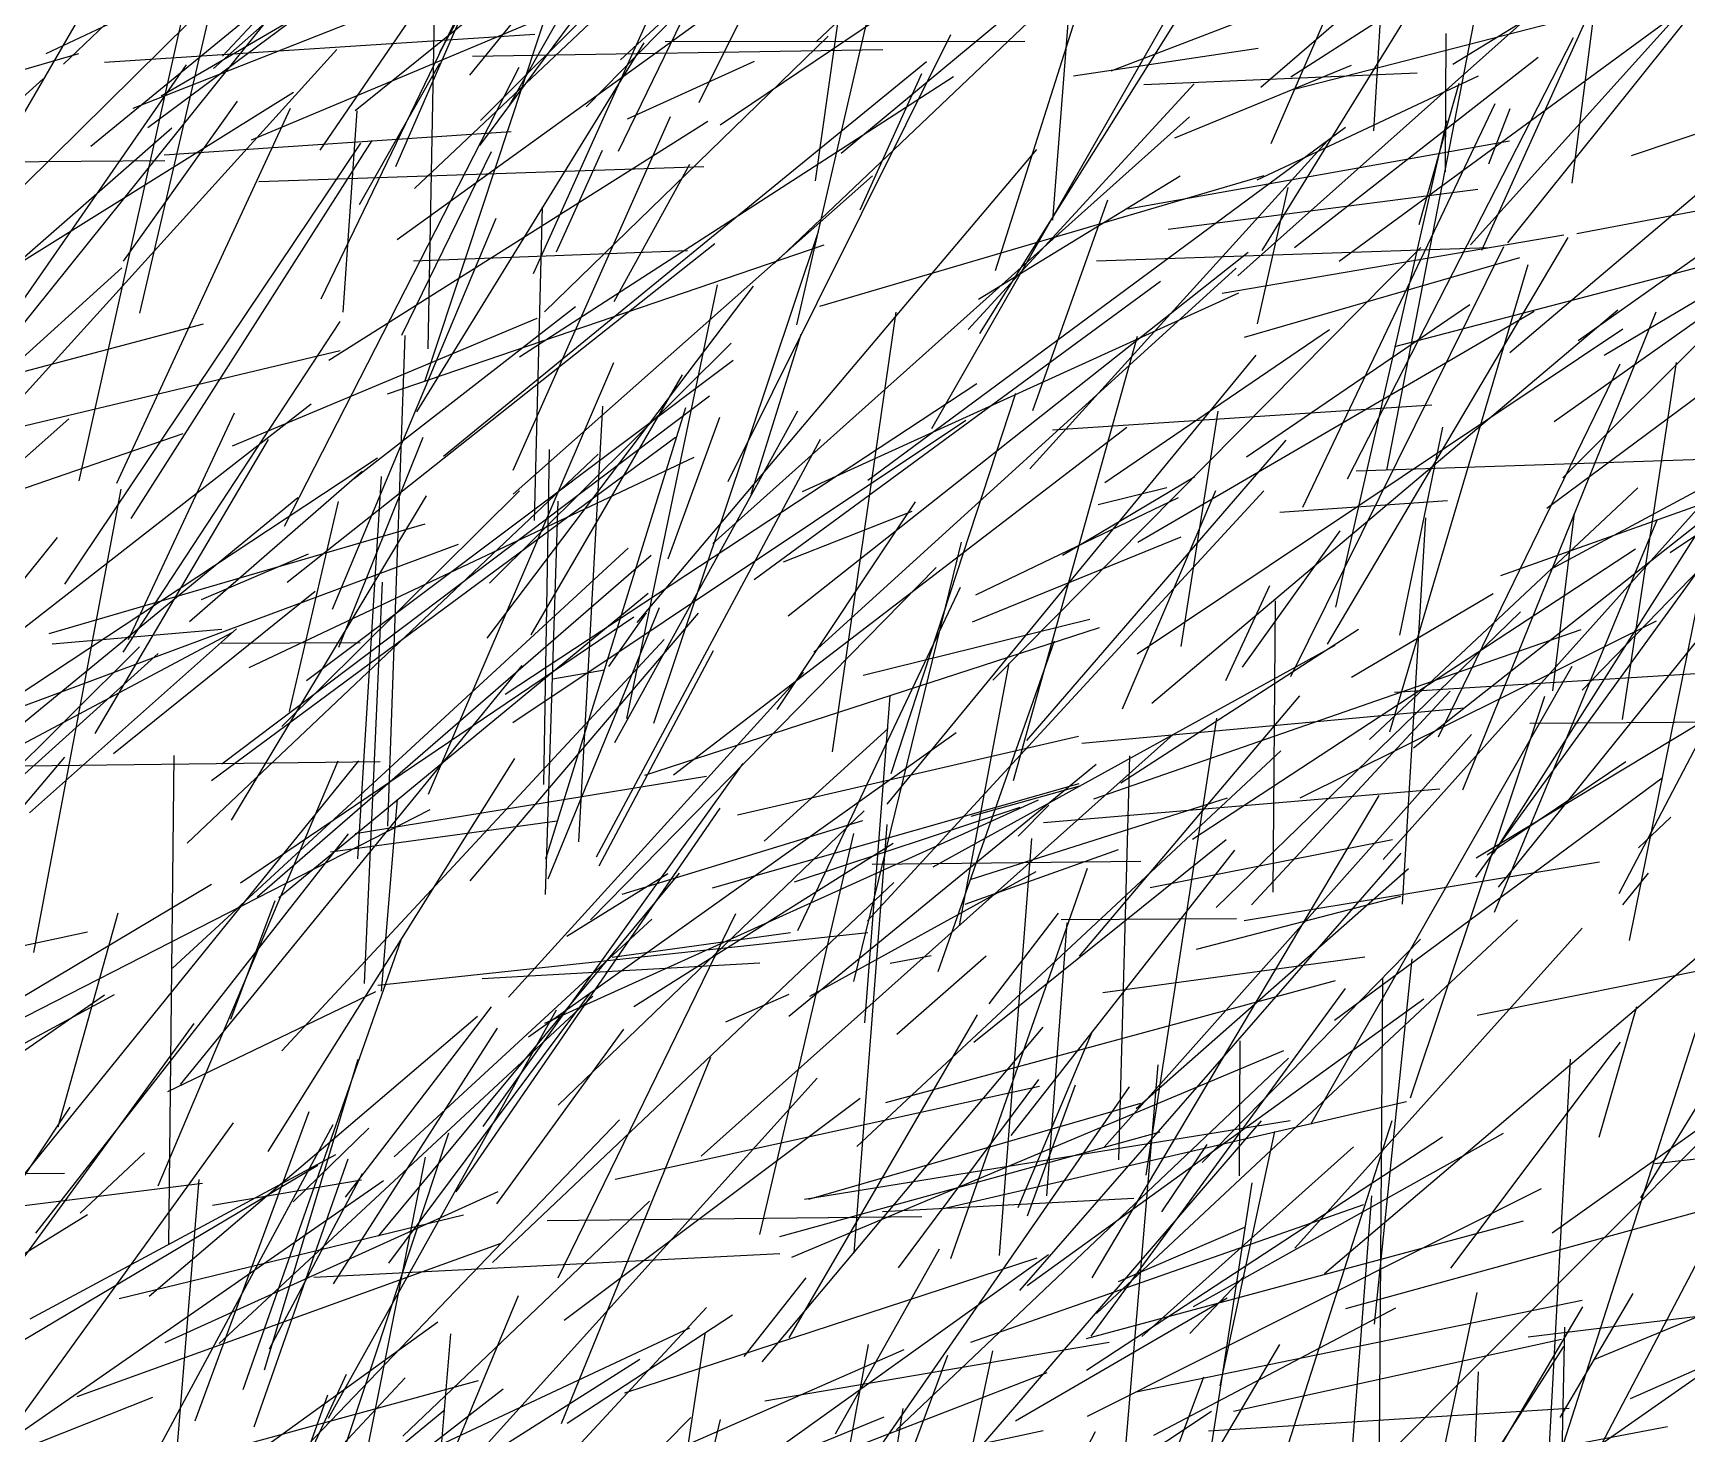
# Model space of a CAD drawing. Header units: metres. Extents: x 0 to 1019, y 0 to 619.
# Drawn here: x 873.8 to 940.7, y 182.3 to 239 of the extents above; entities that cross this region are included whole.
import ezdxf

# ---------------------------------------------------------------- set-up
doc = ezdxf.new("R2010")
doc.units = ezdxf.units.M

msp = doc.modelspace()

# ---------------------------------------------------------------- linework, layer by layer
at = {"color": 40}
for p, q in [((897.532, 237.926), (916.467, 255.454)), ((897.888, 167.243), (901.569, 182.896))]:
    msp.add_line(p, q, dxfattribs=at)
at = {"color": 149}
for p, q in [((890.213, 238.232), (899.221, 254.742)), ((893.442, 225.91), (911.003, 237.249)), ((911.911, 216.271), (920.102, 220.208)), ((879.206, 196.177), (887.624, 200.219)), ((888.147, 189.223), (896.309, 200.168)), ((885.916, 188.39), (892.55, 198.732))]:
    msp.add_line(p, q, dxfattribs=at)
at = {"color": 55}
for p, q in [((874.993, 237.746), (891.247, 253.317)), ((923.945, 204.237), (924.04, 216.029)), ((881.328, 214.311), (886.988, 214.348)), ((886.206, 170.589), (893.398, 187.926))]:
    msp.add_line(p, q, dxfattribs=at)
at = {"color": 134}
for p, q in [((905.415, 233.028), (908.086, 251.833)), ((882.888, 232.998), (900.905, 233.603)), ((917.125, 220.818), (926.221, 227.008))]:
    msp.add_line(p, q, dxfattribs=at)
at = {"color": 249}
for p, q in [((936.039, 232.931), (938.536, 252.24)), ((918.465, 218.399), (934.495, 227.753)), ((899.674, 208.996), (918.023, 223.064)), ((938.095, 203.734), (939.128, 205.006))]:
    msp.add_line(p, q, dxfattribs=at)
at = {"color": 219}
for p, q in [((891.831, 234.456), (904.17, 251.079)), ((885.719, 225.775), (901.056, 235.439)), ((904.455, 189.469), (924.372, 197.835)), ((866.319, 181.933), (885.284, 193.2))]:
    msp.add_line(p, q, dxfattribs=at)
at = {"color": 57}
for p, q in [((923.443, 236.824), (940.319, 251.384)), ((878.406, 235.181), (890.2, 243.986)), ((931.919, 230.434), (943.273, 243.035)), ((898.882, 211.082), (905.541, 230.975)), ((904.119, 217.608), (909.335, 219.664))]:
    msp.add_line(p, q, dxfattribs=at)
at = {"color": 61}
for p, q in [((923.497, 230.209), (935.482, 249.623)), ((897.813, 235.536), (902.951, 237.87))]:
    msp.add_line(p, q, dxfattribs=at)
at = {"color": 138}
for p, q in [((928.007, 235.05), (928.88, 249.473)), ((869.258, 228.645), (877.862, 243.472))]:
    msp.add_line(p, q, dxfattribs=at)
at = {"color": 237}
for p, q in [((932.384, 230.224), (941.108, 249.539)), ((884.285, 191.709), (887.341, 194.689))]:
    msp.add_line(p, q, dxfattribs=at)
at = {"color": 123}
for p, q in [((886.791, 235.874), (902.447, 248.506)), ((932.869, 205.822), (944.627, 224.326))]:
    msp.add_line(p, q, dxfattribs=at)
at = {"color": 137}
msp.add_line((896.145, 236.022), (908.476, 248.628), dxfattribs=at)
at = {"color": 212}
for p, q in [((924.661, 237.237), (942.75, 248.862)), ((881.064, 237.579), (884.571, 240.682)), ((940.011, 217.983), (946.899, 222.641))]:
    msp.add_line(p, q, dxfattribs=at)
at = {"color": 113}
for p, q in [((931.212, 237.749), (948.838, 248.561)), ((876.267, 210.658), (883.288, 222.558)), ((914.004, 191.139), (915.945, 196.441))]:
    msp.add_line(p, q, dxfattribs=at)
at = {"color": 226}
for p, q in [((881.426, 238.077), (890.415, 247.687)), ((887.172, 200.539), (887.891, 216.782)), ((880.311, 182.848), (884.933, 195.364))]:
    msp.add_line(p, q, dxfattribs=at)
at = {"color": 230}
for p, q in [((888.44, 233.601), (894.624, 247.826)), ((872.044, 225.602), (884.899, 241.6)), ((924.82, 189.838), (936.445, 202.778))]:
    msp.add_line(p, q, dxfattribs=at)
at = {"color": 111}
for p, q in [((894.001, 229.282), (902.43, 247.998)), ((932.662, 233.711), (933.526, 235.954)), ((906.971, 200.622), (911.326, 218.406)), ((913.98, 188.321), (930.042, 199.926)), ((883.328, 185.766), (887.089, 192.86))]:
    msp.add_line(p, q, dxfattribs=at)
at = {"color": 112}
for p, q in [((905.45, 238.651), (915.093, 247.803)), ((938.728, 206.038), (940.027, 207.275))]:
    msp.add_line(p, q, dxfattribs=at)
at = {"color": 205}
for p, q in [((912.701, 229.4), (918.487, 247.628)), ((889.748, 226.222), (890.104, 244.968)), ((896.66, 205.309), (901.292, 214.019))]:
    msp.add_line(p, q, dxfattribs=at)
at = {"color": 59}
for p, q in [((874.284, 238.174), (891.605, 246.374)), ((929.491, 195.917), (934.927, 212.169)), ((893.811, 198.388), (911.117, 210.697))]:
    msp.add_line(p, q, dxfattribs=at)
at = {"color": 86}
for p, q in [((906.462, 234.152), (921.221, 246.407)), ((879.99, 206.23), (896.627, 221.971))]:
    msp.add_line(p, q, dxfattribs=at)
at = {"color": 74}
for p, q in [((876.092, 234.424), (889.955, 245.79)), ((916.392, 184.894), (930.798, 194.344))]:
    msp.add_line(p, q, dxfattribs=at)
at = {"color": 42}
for p, q in [((878.076, 227.678), (882.321, 245.895)), ((924.656, 212.972), (933.272, 230.363)), ((886.75, 220.975), (895.702, 227.948)), ((865.278, 193.724), (877.048, 200.105)), ((886.111, 175.774), (889.632, 193.523))]:
    msp.add_line(p, q, dxfattribs=at)
at = {"color": 139}
msp.add_line((885.377, 234.271), (893.253, 245.771), dxfattribs=at)
at = {"color": 105}
msp.add_line((891.865, 235.475), (902.599, 246.176), dxfattribs=at)
at = {"color": 62}
for p, q in [((891.437, 237.299), (897.72, 245.042)), ((908.319, 207.799), (923.246, 225.97))]:
    msp.add_line(p, q, dxfattribs=at)
at = {"color": 210}
for p, q in [((915.027, 231.433), (916.119, 245.558)), ((915.863, 237.275), (923.33, 238.393)), ((911.151, 180.705), (923.461, 194.983))]:
    msp.add_line(p, q, dxfattribs=at)
at = {"color": 128}
for p, q in [((888.494, 230.655), (907.49, 244.373)), ((916.79, 229.789), (932.676, 230.333)), ((877.617, 214.461), (881.904, 223.641))]:
    msp.add_line(p, q, dxfattribs=at)
at = {"color": 199}
for p, q in [((889.604, 224.907), (896.119, 244.615)), ((928.536, 221.318), (932.404, 241.209)), ((894.049, 219.286), (894.376, 231.976)), ((897.589, 204.163), (907.338, 207.146))]:
    msp.add_line(p, q, dxfattribs=at)
at = {"color": 251}
for p, q in [((912.067, 226.848), (923.27, 244.68)), ((930.915, 233.386), (930.947, 238.983)), ((914.219, 223.73), (917.248, 232.261)), ((917.051, 200.18), (927.644, 201.622)), ((916.429, 183.038), (934.804, 192.254)), ((913.514, 182.853), (922.079, 187.827)), ((886.152, 168.646), (900.373, 182.983))]:
    msp.add_line(p, q, dxfattribs=at)
at = {"color": 124}
for p, q in [((922.51, 229.182), (939.937, 244.727)), ((923.209, 177.727), (928.752, 194.997))]:
    msp.add_line(p, q, dxfattribs=at)
at = {"color": 10}
for p, q in [((933.432, 230.521), (944.728, 244.605)), ((877.142, 220.788), (884.174, 235.972)), ((871.305, 210.993), (887.7, 221.818))]:
    msp.add_line(p, q, dxfattribs=at)
at = {"color": 194}
for p, q in [((893.039, 236.086), (897.399, 243.755)), ((867.143, 210.078), (885.009, 223.998)), ((920.71, 187.47), (933.259, 194.492))]:
    msp.add_line(p, q, dxfattribs=at)
at = {"color": 196}
msp.add_line((901.564, 235.288), (913.566, 243.395), dxfattribs=at)
at = {"color": 227}
for p, q in [((877.807, 235.961), (894.106, 242.396)), ((938.365, 202.283), (941.912, 219.817)), ((902.538, 185.457), (905.036, 188.637))]:
    msp.add_line(p, q, dxfattribs=at)
at = {"color": 5}
for p, q in [((897.448, 234.227), (901.605, 242.779)), ((893.187, 221.314), (899.553, 235.627))]:
    msp.add_line(p, q, dxfattribs=at)
at = {"color": 150}
for p, q in [((900.708, 236.192), (903.873, 242.541)), ((907.096, 193.948), (924.251, 209.959)), ((891.966, 194.752), (902.498, 209.443))]:
    msp.add_line(p, q, dxfattribs=at)
at = {"color": 216}
for p, q in [((926.606, 229.777), (944.275, 242.734)), ((897.052, 213.378), (898.577, 215.55)), ((897.197, 201.606), (904.401, 202.614))]:
    msp.add_line(p, q, dxfattribs=at)
at = {"color": 115}
msp.add_line((882.594, 234.68), (899.754, 241.895), dxfattribs=at)
at = {"color": 41}
for p, q in [((904.665, 227.204), (908.029, 241.756)), ((922.705, 213.342), (926.657, 218.866)), ((922.024, 212.813), (923.806, 216.646)), ((916.577, 186.277), (926.872, 200.343))]:
    msp.add_line(p, q, dxfattribs=at)
at = {"color": 32}
for p, q in [((910.121, 223.005), (921.116, 242.224)), ((903.982, 190.302), (919.363, 194.546))]:
    msp.add_line(p, q, dxfattribs=at)
at = {"color": 56}
for p, q in [((878.944, 236.469), (887.626, 241.543)), ((936.227, 230.894), (954.292, 234.321)), ((895.145, 182.743), (901.179, 197.566)), ((930.286, 176.968), (936.469, 187.455))]:
    msp.add_line(p, q, dxfattribs=at)
at = {"color": 172}
for p, q in [((923.857, 234.544), (926.837, 241.393)), ((893.18, 220.348), (907.732, 233.234)), ((938.072, 211.23), (940.261, 225.68)), ((920.218, 214.182), (921.713, 223.709))]:
    msp.add_line(p, q, dxfattribs=at)
at = {"color": 24}
for p, q in [((924.842, 236.751), (942.462, 241.281)), ((917.381, 237.48), (925.669, 240.663))]:
    msp.add_line(p, q, dxfattribs=at)
at = {"color": 232}
msp.add_line((889.189, 232.718), (897.23, 240.304), dxfattribs=at)
at = {"color": 47}
for p, q in [((933.523, 226.086), (950.791, 240.711)), ((896.308, 203.127), (910.297, 217.377))]:
    msp.add_line(p, q, dxfattribs=at)
at = {"color": 156}
for p, q in [((938.442, 234.058), (957.833, 240.548)), ((936.654, 180.811), (944.477, 195.71))]:
    msp.add_line(p, q, dxfattribs=at)
at = {"color": 235}
msp.add_line((875.621, 220.889), (879.906, 240.137), dxfattribs=at)
at = {"color": 34}
for p, q in [((885.417, 228.252), (891.135, 240.1)), ((873.792, 201.797), (877.316, 220.549)), ((890.882, 192.119), (901.555, 207.637))]:
    msp.add_line(p, q, dxfattribs=at)
at = {"color": 21}
for p, q in [((935.661, 221.012), (954.571, 239.885)), ((925.029, 208.061), (939.458, 215.219)), ((881.017, 191.57), (887.045, 192.599))]:
    msp.add_line(p, q, dxfattribs=at)
at = {"color": 198}
for p, q in [((936.283, 226.559), (955.127, 239.948)), ((892.857, 212.251), (911.948, 224.823)), ((892.992, 199.986), (904.933, 213.13)), ((900.793, 193.559), (919.896, 210.627)), ((921.444, 181.813), (923.086, 192.485))]:
    msp.add_line(p, q, dxfattribs=at)
at = {"color": 43}
for p, q in [((860.783, 220.392), (880.082, 239.463)), ((899.46, 217.726), (901.546, 223.467)), ((892.35, 189.251), (908.595, 204.628))]:
    msp.add_line(p, q, dxfattribs=at)
at = {"color": 50}
for p, q in [((876.644, 237.824), (894.059, 238.961)), ((864.658, 228.516), (874.16, 237.159))]:
    msp.add_line(p, q, dxfattribs=at)
at = {"color": 77}
msp.add_line((901.881, 220.865), (910.901, 238.946), dxfattribs=at)
at = {"color": 114}
for p, q in [((903.744, 229.679), (914.013, 239.43)), ((901.262, 218.351), (920.549, 235.621)), ((928.667, 210.723), (934.257, 229.642)), ((881.788, 207.154), (889.676, 220.275)), ((911.775, 215.178), (920.213, 218.617)), ((881.282, 185.982), (896.408, 200.034)), ((892.529, 191.632), (897.661, 198.701))]:
    msp.add_line(p, q, dxfattribs=at)
at = {"color": 183}
msp.add_line((869.948, 220.576), (886.052, 238.343), dxfattribs=at)
at = {"color": 126}
for p, q in [((889.283, 223.677), (898.483, 238.609)), ((884.137, 211.553), (886.113, 220.044)), ((870.029, 180.413), (878.604, 183.8))]:
    msp.add_line(p, q, dxfattribs=at)
at = {"color": 222}
for p, q in [((891.54, 238.073), (908.148, 238.346)), ((919.685, 231.067), (932.22, 232.689)), ((878.712, 180.901), (891.785, 184.474))]:
    msp.add_line(p, q, dxfattribs=at)
at = {"color": 8}
for p, q in [((894.457, 227.721), (905.928, 238.881)), ((927.841, 210.421), (938.694, 220.609))]:
    msp.add_line(p, q, dxfattribs=at)
at = {"color": 72}
for p, q in [((899.335, 238.671), (913.894, 238.673)), ((917.891, 180.777), (919.291, 197.252)), ((879.881, 174.149), (892.785, 184.143))]:
    msp.add_line(p, q, dxfattribs=at)
at = {"color": 217}
for p, q in [((926.943, 220.973), (936.087, 238.827)), ((894.428, 208.604), (894.659, 222.154)), ((911.47, 203.752), (917.678, 205.972))]:
    msp.add_line(p, q, dxfattribs=at)
at = {"color": 101}
msp.add_line((860.212, 233.696), (875.613, 238.184), dxfattribs=at)
at = {"color": 252}
for p, q in [((871.1, 224.953), (879.963, 237.719)), ((912.592, 212.816), (929.918, 230.326))]:
    msp.add_line(p, q, dxfattribs=at)
at = {"color": 20}
for p, q in [((883.935, 219.055), (893.429, 237.623)), ((886.3, 227.713), (886.867, 235.863)), ((878.812, 192.353), (886.105, 209.55))]:
    msp.add_line(p, q, dxfattribs=at)
at = {"color": 135}
for p, q in [((886.968, 232.065), (890.223, 237.786)), ((905.196, 200.031), (914.354, 205.078))]:
    msp.add_line(p, q, dxfattribs=at)
at = {"color": 52}
for p, q in [((890.369, 221.89), (909.909, 237.85)), ((873.869, 190.445), (886.514, 206.607))]:
    msp.add_line(p, q, dxfattribs=at)
at = {"color": 164}
for p, q in [((919.962, 234.77), (927.105, 237.703)), ((929.17, 203.755), (930.113, 219.386)), ((862.412, 193.507), (880.98, 204.57)), ((883.115, 184.908), (886.907, 197.489)), ((900.34, 179.198), (914.85, 189.575))]:
    msp.add_line(p, q, dxfattribs=at)
at = {"color": 94}
msp.add_line((924.801, 230.333), (934.668, 238.029), dxfattribs=at)
at = {"color": 108}
for p, q in [((907.227, 231.853), (909.718, 237.364)), ((930.211, 178.632), (932.192, 188.043))]:
    msp.add_line(p, q, dxfattribs=at)
at = {"color": 26}
for p, q in [((911.592, 227.01), (920.741, 236.948)), ((901.787, 198.993), (904.354, 200.112))]:
    msp.add_line(p, q, dxfattribs=at)
at = {"color": 14}
for p, q in [((918.712, 236.932), (929.769, 237.402)), ((935.31, 223.282), (947.358, 231.835)), ((871.078, 189.954), (886.938, 209.551))]:
    msp.add_line(p, q, dxfattribs=at)
at = {"color": 188}
for p, q in [((923.293, 233.063), (932.253, 237.273)), ((866.7, 182.671), (875.252, 195.54))]:
    msp.add_line(p, q, dxfattribs=at)
at = {"color": 141}
for p, q in [((929.848, 231.261), (931.469, 236.978)), ((917.682, 188.484), (922.799, 190.68)), ((919.112, 182.262), (928.908, 187.42)), ((895.364, 182.747), (902.061, 187.136))]:
    msp.add_line(p, q, dxfattribs=at)
at = {"color": 81}
for p, q in [((873.29, 229.752), (884.298, 236.611)), ((907.419, 198.947), (908.444, 212.186))]:
    msp.add_line(p, q, dxfattribs=at)
at = {"color": 19}
for p, q in [((877.42, 229.78), (882.029, 236.254)), ((894.599, 204.78), (899.112, 215.759)), ((928.849, 175.149), (935.704, 185.86))]:
    msp.add_line(p, q, dxfattribs=at)
at = {"color": 116}
for p, q in [((925.144, 219.816), (932.928, 236.159)), ((866.175, 205.196), (884.475, 220.207))]:
    msp.add_line(p, q, dxfattribs=at)
at = {"color": 214}
for p, q in [((863.704, 221.479), (879.365, 235.165)), ((922.862, 221.852), (931.902, 228.029))]:
    msp.add_line(p, q, dxfattribs=at)
at = {"color": 144}
msp.add_line((879.055, 234.077), (893.103, 235.019), dxfattribs=at)
at = {"color": 117}
msp.add_line((907.539, 220.908), (926.866, 235.199), dxfattribs=at)
at = {"color": 18}
msp.add_line((926.477, 215.769), (930.963, 235.451), dxfattribs=at)
at = {"color": 25}
for p, q in [((875.041, 216.71), (887.016, 234.549)), ((907.344, 213.028), (916.526, 215.294))]:
    msp.add_line(p, q, dxfattribs=at)
at = {"color": 75}
for p, q in [((877.72, 219.364), (887.483, 234.657)), ((911.823, 198.177), (922.04, 206.367))]:
    msp.add_line(p, q, dxfattribs=at)
at = {"color": 239}
for p, q in [((894.943, 230.148), (896.798, 234.263)), ((864.199, 233.729), (879.094, 233.848)), ((922.769, 203.094), (937.146, 205.473)), ((935.017, 179.817), (935.977, 197.48))]:
    msp.add_line(p, q, dxfattribs=at)
at = {"color": 23}
msp.add_line((898.199, 215.149), (914.382, 234.301), dxfattribs=at)
at = {"color": 1}
for p, q in [((914.097, 221.373), (926.139, 234.651)), ((892.048, 181.818), (905.493, 196.719))]:
    msp.add_line(p, q, dxfattribs=at)
at = {"color": 170}
msp.add_line((918.052, 231.889), (933.509, 234.65), dxfattribs=at)
at = {"color": 88}
for p, q in [((888.683, 226.78), (892.307, 234.219)), ((932.896, 203.433), (939.492, 219.331)), ((903.369, 183.661), (917.297, 186.031))]:
    msp.add_line(p, q, dxfattribs=at)
at = {"color": 229}
msp.add_line((897.27, 228.143), (900.339, 233.697), dxfattribs=at)
at = {"color": 221}
for p, q in [((905.598, 227.958), (923.579, 233.242)), ((889.149, 229.791), (900.239, 230.208)), ((880.571, 216.079), (884.899, 217.937)), ((879.246, 189.985), (879.462, 209.776))]:
    msp.add_line(p, q, dxfattribs=at)
at = {"color": 248}
for p, q in [((912.019, 228.24), (920.178, 233.226)), ((877.397, 213.953), (886.18, 227.336)), ((928.843, 212.328), (948.812, 213.584)), ((902.262, 207.377), (916.061, 210.558))]:
    msp.add_line(p, q, dxfattribs=at)
at = {"color": 120}
for p, q in [((937.335, 225.971), (949.723, 233.323)), ((885.091, 176.981), (898.307, 185.338))]:
    msp.add_line(p, q, dxfattribs=at)
at = {"color": 48}
for p, q in [((923.302, 227.236), (924.544, 232.756)), ((913.624, 206.506), (914.865, 207.757)), ((910.889, 189.416), (916.423, 205.206)), ((919.429, 191.311), (921.263, 194.029))]:
    msp.add_line(p, q, dxfattribs=at)
at = {"color": 218}
for p, q in [((885.874, 215.696), (892.494, 231.517)), ((923.058, 203.725), (931.109, 212.37))]:
    msp.add_line(p, q, dxfattribs=at)
at = {"color": 31}
for p, q in [((884.032, 216.782), (901.341, 230.495)), ((861.655, 190.098), (880.613, 192.464))]:
    msp.add_line(p, q, dxfattribs=at)
at = {"color": 154}
for p, q in [((888.101, 224.404), (905.769, 230.438)), ((935.261, 212.386), (936.134, 219.573))]:
    msp.add_line(p, q, dxfattribs=at)
at = {"color": 245}
for p, q in [((921.877, 228.478), (935.7, 230.836)), ((917.105, 193.922), (931.971, 210.617)), ((878.452, 187.89), (891.746, 199.227))]:
    msp.add_line(p, q, dxfattribs=at)
at = {"color": 201}
for p, q in [((926.136, 214.279), (935.874, 230.737)), ((883.826, 210.95), (893.447, 220.488)), ((924.209, 219.617), (930.998, 220.088))]:
    msp.add_line(p, q, dxfattribs=at)
at = {"color": 151}
for p, q in [((928.858, 226.327), (943.827, 230.23)), ((926.018, 188.812), (945.794, 205.615)), ((906.234, 182.318), (910.436, 189.813)), ((924.901, 179.777), (939.899, 182.615))]:
    msp.add_line(p, q, dxfattribs=at)
at = {"color": 211}
for p, q in [((904.315, 215.43), (922.922, 230.143)), ((881.82, 222.302), (894.15, 227.466)), ((875.663, 191.248), (878.269, 193.697))]:
    msp.add_line(p, q, dxfattribs=at)
at = {"color": 204}
for p, q in [((922.775, 226.701), (933.925, 229.926)), ((914.646, 207.054), (930.687, 208.424))]:
    msp.add_line(p, q, dxfattribs=at)
at = {"color": 63}
for p, q in [((858.231, 212.215), (877.354, 229.512)), ((936.446, 212.421), (951.468, 227.926)), ((915.42, 217.876), (920.773, 221.058)), ((898.065, 199.608), (908.568, 206.22)), ((908.764, 167.59), (912.594, 185.681))]:
    msp.add_line(p, q, dxfattribs=at)
at = {"color": 65}
for p, q in [((902.94, 216.888), (919.377, 228.967)), ((907.71, 205.378), (918.587, 205.495))]:
    msp.add_line(p, q, dxfattribs=at)
at = {"color": 97}
for p, q in [((905.358, 213.95), (922.439, 229.49)), ((934.977, 179.711), (941.096, 198.778)), ((921.795, 184.27), (924.008, 194.559)), ((871.602, 181.239), (887.937, 192.578))]:
    msp.add_line(p, q, dxfattribs=at)
at = {"color": 30}
for p, q in [((935.015, 219.776), (947.814, 229.289)), ((913.976, 210.373), (924.471, 222.536)), ((859.07, 192.804), (875.034, 192.872))]:
    msp.add_line(p, q, dxfattribs=at)
at = {"color": 240}
msp.add_line((892.128, 214.523), (902.912, 228.76), dxfattribs=at)
at = {"color": 166}
for p, q in [((897.778, 211.264), (901.456, 228.824)), ((904.896, 220.449), (922.544, 228.493)), ((927.293, 221.295), (944.454, 221.87)), ((931.452, 167.287), (932.255, 184.837))]:
    msp.add_line(p, q, dxfattribs=at)
at = {"color": 33}
for p, q in [((906.107, 209.915), (908.684, 227.712)), ((917.836, 211.659), (921.615, 220.499)), ((869.801, 178.197), (881.866, 194.904))]:
    msp.add_line(p, q, dxfattribs=at)
at = {"color": 165}
msp.add_line((919.036, 211.893), (937.891, 227.808), dxfattribs=at)
at = {"color": 82}
msp.add_line((931.615, 208.385), (939.439, 227.728), dxfattribs=at)
at = {"color": 253}
for p, q in [((860.725, 221.965), (880.655, 227.24)), ((882.698, 182.608), (886.508, 193.454)), ((900.268, 181.846), (900.96, 186.37))]:
    msp.add_line(p, q, dxfattribs=at)
at = {"color": 118}
for p, q in [((918.434, 213.883), (938.085, 227.032)), ((898.664, 179.108), (908.201, 183.005))]:
    msp.add_line(p, q, dxfattribs=at)
at = {"color": 132}
for p, q in [((888.107, 206.915), (888.809, 226.768)), ((903.261, 185.229), (914.628, 198.78))]:
    msp.add_line(p, q, dxfattribs=at)
at = {"color": 96}
for p, q in [((892.222, 216.743), (902.01, 226.46)), ((913.689, 188.125), (929.126, 205.826))]:
    msp.add_line(p, q, dxfattribs=at)
at = {"color": 246}
for p, q in [((902.817, 220.353), (904.836, 226.828)), ((929.615, 210.087), (948.09, 224.644)), ((920.573, 186.38), (922.784, 188.713))]:
    msp.add_line(p, q, dxfattribs=at)
at = {"color": 83}
for p, q in [((913.431, 208.759), (918.45, 226.745)), ((917.694, 193.408), (918.135, 209.755))]:
    msp.add_line(p, q, dxfattribs=at)
at = {"color": 2}
for p, q in [((866.853, 221.559), (886.177, 226.156)), ((870.089, 197.489), (889.82, 207.59)), ((908.714, 198.489), (912.329, 201.67)), ((922.336, 183.234), (935.611, 186.149))]:
    msp.add_line(p, q, dxfattribs=at)
at = {"color": 60}
for p, q in [((884.815, 212.813), (902.088, 225.772)), ((912.445, 199.726), (915.246, 203.389))]:
    msp.add_line(p, q, dxfattribs=at)
at = {"color": 182}
for p, q in [((889.76, 208.211), (897.262, 225.677)), ((917.778, 208.659), (927.387, 214.889)), ((938.824, 191.878), (948.047, 206.905)), ((895.248, 186.919), (907.225, 195.899)), ((885.198, 178.223), (890.577, 194.496))]:
    msp.add_line(p, q, dxfattribs=at)
at = {"color": 181}
msp.add_line((930.627, 210.533), (937.978, 225.617), dxfattribs=at)
at = {"color": 102}
msp.add_line((893.908, 214.654), (900.039, 225.175), dxfattribs=at)
at = {"color": 189}
for p, q in [((881.395, 209.43), (901.125, 224.331)), ((889.204, 168.85), (890.666, 186.371))]:
    msp.add_line(p, q, dxfattribs=at)
at = {"color": 54}
for p, q in [((908.484, 209.047), (913.524, 224.439)), ((908.27, 195.735), (926.456, 200.664))]:
    msp.add_line(p, q, dxfattribs=at)
at = {"color": 192}
for p, q in [((894.504, 205.585), (900.173, 223.853)), ((879.604, 174.772), (888.817, 184.582))]:
    msp.add_line(p, q, dxfattribs=at)
at = {"color": 73}
msp.add_line((895.842, 206.282), (896.814, 223.914), dxfattribs=at)
at = {"color": 104}
for p, q in [((897.294, 210.295), (904.702, 223.726)), ((880.084, 215.201), (887.077, 221.279)), ((916.102, 201.651), (925.018, 212.19))]:
    msp.add_line(p, q, dxfattribs=at)
at = {"color": 197}
for p, q in [((915.01, 222.947), (930.355, 223.969)), ((916.791, 187.192), (933.822, 203.115))]:
    msp.add_line(p, q, dxfattribs=at)
at = {"color": 38}
msp.add_line((933.159, 217.059), (952.273, 223.866), dxfattribs=at)
at = {"color": 174}
for p, q in [((856.333, 206.684), (875.207, 223.396)), ((933.055, 204.444), (944.02, 218.06)), ((861.743, 197.97), (878.069, 214.168)), ((928.041, 186.755), (929.567, 201.546))]:
    msp.add_line(p, q, dxfattribs=at)
at = {"color": 133}
for p, q in [((893.176, 211.113), (911.499, 223.348)), ((883.821, 197.814), (899.289, 214.469))]:
    msp.add_line(p, q, dxfattribs=at)
at = {"color": 109}
for p, q in [((929.067, 214.647), (930.802, 223.059)), ((931.128, 189.027), (937.994, 198.175)), ((906.15, 162.472), (916.752, 182.41))]:
    msp.add_line(p, q, dxfattribs=at)
at = {"color": 129}
msp.add_line((870.003, 219.419), (879.83, 222.798), dxfattribs=at)
at = {"color": 193}
for p, q in [((880.979, 208.758), (899.752, 222.655)), ((925.47, 194.852), (936.039, 213.392)), ((885.788, 205.873), (894.969, 207.134)), ((867.697, 200.864), (875.963, 202.632)), ((924.467, 177.35), (941.693, 194.622)), ((894.561, 190.953), (909.72, 191.118))]:
    msp.add_line(p, q, dxfattribs=at)
at = {"color": 106}
for p, q in [((886.127, 214.152), (889.539, 222.655)), ((860.705, 197.552), (878.817, 213.902)), ((894.999, 195.626), (907.387, 207.533))]:
    msp.add_line(p, q, dxfattribs=at)
at = {"color": 99}
msp.add_line((896.556, 205.668), (905.619, 222.572), dxfattribs=at)
at = {"color": 92}
for p, q in [((928.389, 205.565), (943.684, 222.642)), ((932.139, 204.848), (943.117, 219.988))]:
    msp.add_line(p, q, dxfattribs=at)
at = {"color": 131}
msp.add_line((935.182, 217.31), (945.447, 222.827), dxfattribs=at)
at = {"color": 103}
msp.add_line((882.499, 213.327), (900.506, 221.845), dxfattribs=at)
at = {"color": 44}
msp.add_line((886.895, 205.59), (887.851, 221.057), dxfattribs=at)
at = {"color": 107}
for p, q in [((907.52, 203.085), (923.558, 220.483)), ((887.106, 180.42), (900.34, 186.611))]:
    msp.add_line(p, q, dxfattribs=at)
at = {"color": 224}
for p, q in [((916.862, 219.93), (919.63, 220.613)), ((915.364, 203.136), (922.451, 203.17)), ((897.318, 178.76), (914.633, 182.45))]:
    msp.add_line(p, q, dxfattribs=at)
at = {"color": 255}
for p, q in [((894.494, 204.147), (895.003, 220.065)), ((908.773, 189.035), (914.45, 196.664)), ((905.697, 175.808), (907.565, 185.938))]:
    msp.add_line(p, q, dxfattribs=at)
at = {"color": 35}
for p, q in [((903.863, 211.63), (909.459, 220.042)), ((912.862, 189.537), (914.179, 206.418))]:
    msp.add_line(p, q, dxfattribs=at)
at = {"color": 71}
msp.add_line((874.41, 214.706), (889.629, 219.152), dxfattribs=at)
at = {"color": 80}
for p, q in [((870.48, 213.294), (874.74, 218.594)), ((906.986, 189.637), (908.317, 206.984)), ((875.963, 171.398), (890.375, 183.262))]:
    msp.add_line(p, q, dxfattribs=at)
at = {"color": 173}
msp.add_line((872.322, 211.395), (890.97, 218.318), dxfattribs=at)
at = {"color": 200}
msp.add_line((879.396, 201.166), (897.838, 218.159), dxfattribs=at)
at = {"color": 225}
for p, q in [((882.825, 204.05), (898.771, 217.882)), ((932.599, 205.753), (938.209, 209.533)), ((938.396, 183.745), (951.795, 189.676))]:
    msp.add_line(p, q, dxfattribs=at)
at = {"color": 125}
msp.add_line((920.678, 206.385), (938.597, 218.132), dxfattribs=at)
at = {"color": 53}
for p, q in [((937.943, 204.186), (944.703, 217.112)), ((874.526, 214.294), (881.398, 214.887))]:
    msp.add_line(p, q, dxfattribs=at)
at = {"color": 243}
for p, q in [((877.004, 209.855), (885.169, 216.424)), ((921.633, 203.625), (933.947, 215.58)), ((908.124, 191.318), (918.305, 191.86))]:
    msp.add_line(p, q, dxfattribs=at)
at = {"color": 49}
msp.add_line((883.706, 204.022), (898.644, 216.343), dxfattribs=at)
at = {"color": 163}
msp.add_line((904.706, 202.695), (911.29, 216.587), dxfattribs=at)
at = {"color": 98}
msp.add_line((927.116, 212.942), (932.838, 216.321), dxfattribs=at)
at = {"color": 37}
for p, q in [((891.449, 204.7), (900.686, 215.534)), ((921.06, 193.296), (929.905, 202.333))]:
    msp.add_line(p, q, dxfattribs=at)
at = {"color": 213}
for p, q in [((873.613, 207.446), (881.986, 214.9)), ((887.729, 190.321), (899.919, 205.016)), ((913.614, 191.486), (916.635, 198.612))]:
    msp.add_line(p, q, dxfattribs=at)
at = {"color": 234}
for p, q in [((882.151, 204.618), (898.07, 215.382)), ((881.765, 199.105), (883.557, 203.898)), ((873.644, 186.975), (886.004, 193.621))]:
    msp.add_line(p, q, dxfattribs=at)
at = {"color": 67}
msp.add_line((898.506, 208.978), (916.914, 214.952), dxfattribs=at)
at = {"color": 187}
msp.add_line((916.681, 208.019), (936.409, 214.875), dxfattribs=at)
at = {"color": 175}
msp.add_line((932.152, 205.637), (947.923, 215.14), dxfattribs=at)
at = {"color": 127}
for p, q in [((862.935, 204.679), (881.809, 214.756)), ((926.877, 187.392), (943.698, 192.027))]:
    msp.add_line(p, q, dxfattribs=at)
at = {"color": 16}
for p, q in [((910.187, 205.265), (926.455, 214.237)), ((897.707, 183.982), (914.384, 189.439))]:
    msp.add_line(p, q, dxfattribs=at)
at = {"color": 244}
for p, q in [((910.387, 201.035), (915.091, 214.407)), ((870.549, 204.408), (875.047, 209.709)), ((882.415, 179.316), (897.491, 195.024))]:
    msp.add_line(p, q, dxfattribs=at)
at = {"color": 51}
for p, q in [((911.248, 202.89), (913.253, 213.51)), ((879.096, 186.022), (892.571, 192.132))]:
    msp.add_line(p, q, dxfattribs=at)
at = {"color": 79}
for p, q in [((879.728, 196.462), (893.549, 213.409)), ((920.832, 201.937), (929.106, 204.076)), ((885.709, 182.952), (894.939, 199.478))]:
    msp.add_line(p, q, dxfattribs=at)
at = {"color": 12}
for p, q in [((894.794, 212.875), (896.885, 213.244)), ((918.965, 204.431), (928.762, 206.379)), ((878.909, 173.316), (880.484, 192.607)), ((935.586, 179.328), (935.746, 186.641))]:
    msp.add_line(p, q, dxfattribs=at)
at = {"color": 233}
for p, q in [((916.199, 210.277), (931.686, 211.703)), ((914.778, 191.953), (915.6, 203.006)), ((918.625, 186.257), (927.186, 193.934)), ((927.016, 180.048), (927.932, 191.959))]:
    msp.add_line(p, q, dxfattribs=at)
at = {"color": 207}
for p, q in [((903.336, 206.302), (908.366, 210.869)), ((926.421, 199.058), (939.685, 208.874)), ((888.718, 182.221), (898.7, 191.741))]:
    msp.add_line(p, q, dxfattribs=at)
at = {"color": 17}
msp.add_line((918.802, 192.786), (921.665, 211.285), dxfattribs=at)
at = {"color": 140}
msp.add_line((934.327, 211.077), (954.25, 211.214), dxfattribs=at)
at = {"color": 22}
msp.add_line((869.052, 209.295), (887.797, 209.53), dxfattribs=at)
at = {"color": 238}
for p, q in [((883.266, 193.748), (893.246, 209.651)), ((913.331, 194.397), (922.395, 205.944))]:
    msp.add_line(p, q, dxfattribs=at)
at = {"color": 130}
for p, q in [((886.788, 206.614), (901.003, 208.94)), ((893.135, 178.782), (909.004, 185.733))]:
    msp.add_line(p, q, dxfattribs=at)
at = {"color": 122}
for p, q in [((904.34, 199.22), (916.772, 209.423)), ((904.353, 186.202), (911.971, 199.273))]:
    msp.add_line(p, q, dxfattribs=at)
at = {"color": 153}
msp.add_line((901.251, 204.42), (916.083, 208.637), dxfattribs=at)
at = {"color": 66}
msp.add_line((911.722, 207.317), (916.114, 208.549), dxfattribs=at)
at = {"color": 143}
for p, q in [((916.617, 188.638), (928.233, 208.152)), ((888.374, 193.527), (898.798, 203.15)), ((875.569, 175.662), (885.894, 194.845))]:
    msp.add_line(p, q, dxfattribs=at)
at = {"color": 148}
msp.add_line((887.855, 200.232), (888.5, 207.985), dxfattribs=at)
at = {"color": 195}
msp.add_line((894.471, 198.944), (914.437, 207.979), dxfattribs=at)
at = {"color": 39}
for p, q in [((904.567, 204.653), (913.702, 207.686)), ((918.398, 195.486), (929.412, 205.201))]:
    msp.add_line(p, q, dxfattribs=at)
at = {"color": 190}
msp.add_line((911.675, 204.759), (922.086, 208.054), dxfattribs=at)
at = {"color": 4}
msp.add_line((903.163, 190.382), (906.965, 206.614), dxfattribs=at)
at = {"color": 13}
for p, q in [((895.354, 202.458), (899.448, 204.996)), ((935.555, 182.977), (938.509, 188.006))]:
    msp.add_line(p, q, dxfattribs=at)
at = {"color": 160}
msp.add_line((874.768, 194.744), (877.206, 203.409), dxfattribs=at)
at = {"color": 29}
for p, q in [((895.001, 188.629), (902.19, 203.382)), ((937.135, 194.333), (938.657, 199.611)), ((921.318, 182.437), (935.923, 183.357))]:
    msp.add_line(p, q, dxfattribs=at)
at = {"color": 78}
msp.add_line((882.259, 184.118), (888.648, 202.311), dxfattribs=at)
at = {"color": 206}
msp.add_line((887.711, 200.478), (907.543, 202.61), dxfattribs=at)
at = {"color": 142}
for p, q in [((932.19, 199.268), (948.5, 202.528)), ((905.064, 177.51), (918.121, 196.37))]:
    msp.add_line(p, q, dxfattribs=at)
at = {"color": 15}
for p, q in [((908.436, 201.367), (910.105, 201.682)), ((908.702, 182.479), (924.558, 197.519))]:
    msp.add_line(p, q, dxfattribs=at)
at = {"color": 158}
msp.add_line((891.936, 200.745), (903.166, 201.385), dxfattribs=at)
at = {"color": 241}
for p, q in [((928.247, 181.894), (928.373, 200.778)), ((875.534, 183.832), (892.705, 190.039))]:
    msp.add_line(p, q, dxfattribs=at)
at = {"color": 184}
for p, q in [((870.64, 195.909), (876.645, 200.093)), ((939.374, 193.259), (942.593, 193.629)), ((906.203, 165.809), (908.963, 183.344))]:
    msp.add_line(p, q, dxfattribs=at)
at = {"color": 167}
msp.add_line((886.402, 191.899), (892.309, 199.604), dxfattribs=at)
at = {"color": 89}
msp.add_line((867.562, 181.475), (880.275, 198.926), dxfattribs=at)
at = {"color": 110}
msp.add_line((922.58, 192.767), (922.608, 198.226), dxfattribs=at)
at = {"color": 121}
msp.add_line((935.234, 190.449), (945.842, 198.017), dxfattribs=at)
at = {"color": 85}
for p, q in [((897.307, 192.63), (914.488, 196.393)), ((911.702, 186.036), (927.614, 191.596)), ((907.877, 177.719), (910.768, 185.501))]:
    msp.add_line(p, q, dxfattribs=at)
at = {"color": 58}
msp.add_line((905.153, 191.823), (918.591, 195.705), dxfattribs=at)
at = {"color": 208}
msp.add_line((910.534, 191.43), (929.335, 195.773), dxfattribs=at)
at = {"color": 215}
msp.add_line((904.973, 191.824), (924.629, 195.001), dxfattribs=at)
at = {"color": 168}
msp.add_line((862.393, 182.86), (875.965, 191.195), dxfattribs=at)
at = {"color": 162}
msp.add_line((877.234, 187.796), (891.173, 191.184), dxfattribs=at)
at = {"color": 176}
msp.add_line((916.391, 186.174), (934.074, 190.941), dxfattribs=at)
at = {"color": 157}
msp.add_line((936.96, 185.348), (948.872, 190.293), dxfattribs=at)
at = {"color": 119}
msp.add_line((885.121, 188.664), (903.98, 189.616), dxfattribs=at)
at = {"color": 36}
msp.add_line((934.253, 186.246), (951.977, 188.392), dxfattribs=at)
at = {"color": 159}
msp.add_line((886.544, 171.84), (901.007, 187.439), dxfattribs=at)
at = {"color": 178}
for p, q in [((918.391, 184.017), (936.45, 187.735)), ((922.757, 171.822), (942.674, 185.731))]:
    msp.add_line(p, q, dxfattribs=at)
at = {"color": 220}
msp.add_line((880.655, 180.019), (890.129, 186.853), dxfattribs=at)
at = {"color": 87}
msp.add_line((916.228, 172.453), (924.21, 185.938), dxfattribs=at)
at = {"color": 84}
msp.add_line((879.794, 170.251), (886.437, 184.736), dxfattribs=at)
at = {"color": 93}
msp.add_line((906.572, 181.619), (914.799, 184.8), dxfattribs=at)
at = {"color": 46}
msp.add_line((915.689, 169.937), (921.129, 184.633), dxfattribs=at)
at = {"color": 6}
msp.add_line((881.836, 173.053), (885.678, 183.904), dxfattribs=at)
at = {"color": 147}
msp.add_line((909.793, 175.529), (921.448, 183.241), dxfattribs=at)

doc.saveas('drawing.dxf')
